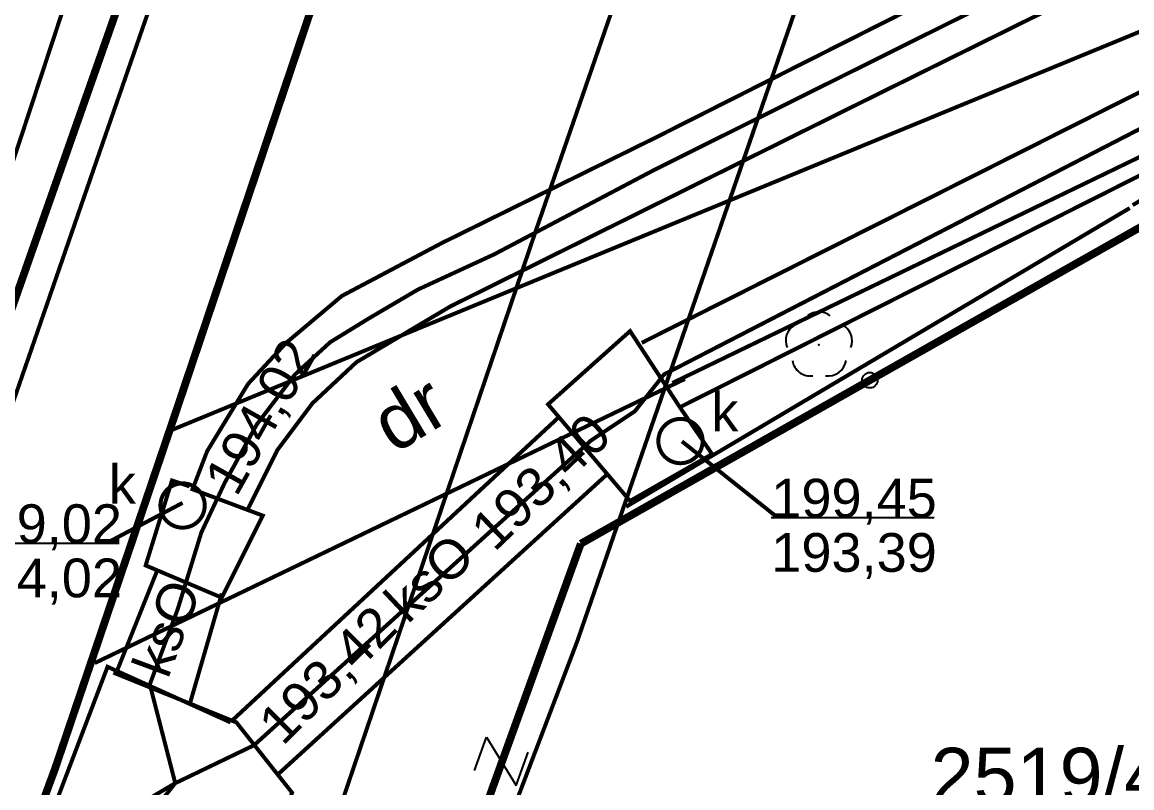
# Model space of a CAD drawing. Extents: x 7572697 to 7573818, y 5546684 to 5547005.
# Drawn here: x 7572717.36 to 7572742.42, y 5546927.61 to 5546944.9 of the extents above; entities that cross this region are included whole.
import ezdxf
from ezdxf.enums import TextEntityAlignment as Align

# ---------------------------------------------------------------- set-up
doc = ezdxf.new("R2010")
doc.units = 0
doc.header["$MEASUREMENT"] = 0
doc.linetypes.add('1', pattern=[2, 1, -1])
doc.linetypes.add('901', pattern=[0])
doc.styles.add('STYL_ARIAL', font='Arial', dxfattribs={"oblique": 0.1})

# ---------------------------------------------------------------- blocks, each defined once
blk = doc.blocks.new('991')
at = {"color": 0}
for p, q in [((-0.4, 0.5), (0.4, 0.5)), ((0.4, 0.5), (-0.4, -0.5)), ((-0.4, -0.5), (0.4, -0.5))]:
    blk.add_line(p, q, dxfattribs=at)
blk = doc.blocks.new('922')
at = {"color": 0}
for centre, radius, start, end in [((0, 0.35), 0.4, 50.114, 129.886), ((-0.35, 0.1), 0.4, 119.8482, 203.5195), ((0.35, 0.1), 0.4, 336.8845, 60.1518), ((-0.2, -0.3), 0.4, 187.477, 278.4788), ((0.2, -0.275), 0.425, 262.6459, 349.6289)]:
    blk.add_arc(centre, radius, start, end, dxfattribs=at)
blk.add_point((0, 0), dxfattribs=at)

msp = doc.modelspace()

# ---------------------------------------------------------------- linework, layer by layer
at = {"color": 0}
for p, q in [((7572734.2742, 5546933.7126), (7572737.9492, 5546933.7126)), ((7572715.8724, 5546933.1371), (7572719.5474, 5546933.1371))]:
    msp.add_line(p, q, dxfattribs=at)
at = {"color": 1, "const_width": 0.09}
msp.add_lwpolyline([(7572708.675, 5546917.5905), (7572712.7099, 5546929.4306), (7572715.0911, 5546935.9129), (7572717.1417, 5546941.7337), (7572720.1182, 5546950.756), (7572722.2349, 5546956.9737), (7572722.8963, 5546958.8919), (7572724.1531, 5546961.4716), (7572728.8495, 5546975.521), (7572730.8338, 5546980.2173), (7572732.8844, 5546984.7814), (7572734.538, 5546988.4459), (7572735.6625, 5546992.6792), (7572737.3161, 5546997.3756)], dxfattribs=at)
at = {"color": 0}
for points, const_width in [([(7572738.0701, 5546997.2565), (7572728.5451, 5546970.6659), (7572723.1873, 5546955.6905), (7572713.0008, 5546926.7054), (7572709.7597, 5546917.2466)], 0.175), ([(7572710.8842, 5546917.9344), (7572713.6623, 5546926.2291), (7572719.1524, 5546942.1041), (7572722.5259, 5546951.8275), (7572725.0394, 5546959.1035), (7572730.7279, 5546975.5871), (7572738.1363, 5546997.1638)], 0.09), ([(7572717.9619, 5546916.3205), (7572717.565, 5546917.1142), (7572716.9697, 5546918.5033), (7572716.7712, 5546919.8923), (7572716.7712, 5546921.8767), (7572716.7051, 5546923.6626), (7572716.9697, 5546924.9856), (7572718.0942, 5546928.0283), (7572720.8723, 5546936.2303), (7572725.304, 5546949.4198), (7572728.2145, 5546958.0188), (7572731.0587, 5546966.4193), (7572736.9457, 5546983.5114), (7572741.4436, 5546996.4098)], 0.175), ([(7572741.5759, 5546996.3436), (7572736.615, 5546981.6592), (7572726.8254, 5546953.9706), (7572717.9619, 5546927.7504)], 0.09), ([(7572800.2472, 5546920.1172), (7572793.368, 5546927.3932), (7572787.2165, 5546933.8755), (7572776.8448, 5546945.16), (7572761.8959, 5546961.3922), (7572752.9662, 5546971.0495), (7572746.3516, 5546978.2197), (7572739.6841, 5546959.2623), (7572729.8945, 5546930.9254), (7572722.8169, 5546912.312)], 0.09), ([(7572742.4358, 5546940.7679), (7572747.066, 5546943.546), (7572758.3108, 5546933.095), (7572739.1947, 5546908.0654)], 0.09), ([(7572742.3697, 5546940.7018), (7572730.9926, 5546933.9549)], 0.09), ([(7572731.8203, 5546935.1448), (7572731.8103, 5546935.1591), (7572731.8007, 5546935.1737), (7572731.7916, 5546935.1886), (7572731.7831, 5546935.2038), (7572731.7751, 5546935.2194), (7572731.7677, 5546935.2352), (7572731.7608, 5546935.2512), (7572731.7545, 5546935.2675), (7572731.7488, 5546935.2839), (7572731.7436, 5546935.3006), (7572731.739, 5546935.3175), (7572731.735, 5546935.3344), (7572731.7316, 5546935.3516), (7572731.7288, 5546935.3688), (7572731.7266, 5546935.3861), (7572731.725, 5546935.4035), (7572731.7241, 5546935.4209), (7572731.7237, 5546935.4384), (7572731.7239, 5546935.4558), (7572731.7248, 5546935.4732), (7572731.7262, 5546935.4906), (7572731.7283, 5546935.508), (7572731.7309, 5546935.5252), (7572731.7342, 5546935.5424), (7572731.7381, 5546935.5594), (7572731.7425, 5546935.5762), (7572731.7476, 5546935.593), (7572731.7532, 5546935.6095), (7572731.7594, 5546935.6258), (7572731.7661, 5546935.6419), (7572731.7734, 5546935.6577), (7572731.7813, 5546935.6733), (7572731.7897, 5546935.6886), (7572731.7986, 5546935.7036), (7572731.8081, 5546935.7183), (7572731.818, 5546935.7326), (7572731.8285, 5546935.7466), (7572731.8394, 5546935.7602), (7572731.8508, 5546935.7734), (7572731.8627, 5546935.7862), (7572731.875, 5546935.7986), (7572731.8877, 5546935.8106), (7572731.9008, 5546935.8221), (7572731.9143, 5546935.8331), (7572731.9282, 5546935.8437), (7572731.9425, 5546935.8537), (7572731.9571, 5546935.8633), (7572731.972, 5546935.8723), (7572731.9872, 5546935.8809), (7572732.0028, 5546935.8888), (7572732.0185, 5546935.8963), (7572732.0346, 5546935.9032), (7572732.0508, 5546935.9095), (7572732.0673, 5546935.9152), (7572732.084, 5546935.9204), (7572732.1008, 5546935.925), (7572732.1178, 5546935.929), (7572732.1349, 5546935.9324), (7572732.1522, 5546935.9352), (7572732.1695, 5546935.9374), (7572732.1869, 5546935.9389), (7572732.2043, 5546935.9399), (7572732.2217, 5546935.9403), (7572732.2392, 5546935.9401), (7572732.2566, 5546935.9392), (7572732.274, 5546935.9378), (7572732.2913, 5546935.9357), (7572732.3086, 5546935.933), (7572732.3257, 5546935.9298), (7572732.3428, 5546935.9259), (7572732.3596, 5546935.9215), (7572732.3763, 5546935.9164), (7572732.3929, 5546935.9108), (7572732.4092, 5546935.9046), (7572732.4253, 5546935.8979), (7572732.4411, 5546935.8905), (7572732.4567, 5546935.8827), (7572732.472, 5546935.8743), (7572732.487, 5546935.8653), (7572732.5017, 5546935.8559), (7572732.516, 5546935.8459), (7572732.53, 5546935.8355), (7572732.5436, 5546935.8246), (7572732.5568, 5546935.8132), (7572732.5696, 5546935.8013), (7572732.582, 5546935.789), (7572732.594, 5546935.7763), (7572732.6055, 5546935.7632), (7572732.6165, 5546935.7497), (7572732.627, 5546935.7358), (7572732.6371, 5546935.7215), (7572732.6467, 5546935.7069), (7572732.6557, 5546935.692), (7572732.6642, 5546935.6767), (7572732.6722, 5546935.6612), (7572732.6797, 5546935.6454), (7572732.6865, 5546935.6294), (7572732.6929, 5546935.6131), (7572732.6986, 5546935.5966), (7572732.7038, 5546935.58), (7572732.7084, 5546935.5631), (7572732.7123, 5546935.5461), (7572732.7157, 5546935.529), (7572732.7185, 5546935.5118), (7572732.7207, 5546935.4945), (7572732.7223, 5546935.4771), (7572732.7233, 5546935.4597), (7572732.7237, 5546935.4422), (7572732.7234, 5546935.4248), (7572732.7226, 5546935.4074), (7572732.7211, 5546935.39), (7572732.7191, 5546935.3726), (7572732.7164, 5546935.3554), (7572732.7132, 5546935.3382), (7572732.7093, 5546935.3212), (7572732.7048, 5546935.3043), (7572732.6998, 5546935.2876), (7572732.6942, 5546935.2711), (7572732.688, 5546935.2548), (7572732.6812, 5546935.2387), (7572732.6739, 5546935.2229), (7572732.6661, 5546935.2073), (7572732.6577, 5546935.192), (7572732.6487, 5546935.177), (7572732.6393, 5546935.1623), (7572732.6293, 5546935.148), (7572732.6189, 5546935.134), (7572732.6079, 5546935.1204), (7572732.5965, 5546935.1072), (7572732.5847, 5546935.0944), (7572732.5724, 5546935.082), (7572732.5597, 5546935.07), (7572732.5466, 5546935.0585), (7572732.533, 5546935.0475), (7572732.5191, 5546935.0369), (7572732.5049, 5546935.0269), (7572732.4903, 5546935.0173), (7572732.4754, 5546935.0083), (7572732.4601, 5546934.9997), (7572732.4446, 5546934.9918), (7572732.4288, 5546934.9843), (7572732.4128, 5546934.9774), (7572732.3965, 5546934.9711), (7572732.38, 5546934.9654), (7572732.3634, 5546934.9602), (7572732.3465, 5546934.9556), (7572732.3295, 5546934.9516), (7572732.3124, 5546934.9482), (7572732.2952, 5546934.9454), (7572732.2779, 5546934.9432), (7572732.2605, 5546934.9417), (7572732.2431, 5546934.9407), (7572732.2256, 5546934.9403), (7572732.2082, 5546934.9405), (7572732.1907, 5546934.9414), (7572732.1733, 5546934.9428), (7572732.156, 5546934.9449), (7572732.1388, 5546934.9476), (7572732.1216, 5546934.9508), (7572732.1046, 5546934.9547), (7572732.0877, 5546934.9591), (7572732.071, 5546934.9642), (7572732.0545, 5546934.9698), (7572732.0382, 5546934.976), (7572732.0221, 5546934.9827), (7572732.0062, 5546934.9901), (7572731.9907, 5546934.9979), (7572731.9754, 5546935.0063), (7572731.9604, 5546935.0152), (7572731.9457, 5546935.0247), (7572731.9314, 5546935.0347), (7572731.9174, 5546935.0451), (7572731.9038, 5546935.056), (7572731.8906, 5546935.0674), (7572731.8778, 5546935.0793), (7572731.8654, 5546935.0916), (7572731.8534, 5546935.1043), (7572731.8419, 5546935.1174), (7572731.8203, 5546935.1448)], 0.09), ([(7572732.2061, 5546935.4027), (7572732.2055, 5546935.4036), (7572732.2049, 5546935.4044), (7572732.2044, 5546935.4053), (7572732.2039, 5546935.4062), (7572732.2034, 5546935.4072), (7572732.203, 5546935.4081), (7572732.2025, 5546935.4091), (7572732.2022, 5546935.4101), (7572732.2018, 5546935.411), (7572732.2015, 5546935.412), (7572732.2012, 5546935.4131), (7572732.201, 5546935.4141), (7572732.2008, 5546935.4151), (7572732.2006, 5546935.4161), (7572732.2005, 5546935.4172), (7572732.2004, 5546935.4182), (7572732.2003, 5546935.4193), (7572732.2003, 5546935.4203), (7572732.2003, 5546935.4214), (7572732.2004, 5546935.4224), (7572732.2005, 5546935.4234), (7572732.2006, 5546935.4245), (7572732.2008, 5546935.4255), (7572732.2009, 5546935.4266), (7572732.2012, 5546935.4276), (7572732.2014, 5546935.4286), (7572732.2017, 5546935.4296), (7572732.2021, 5546935.4306), (7572732.2025, 5546935.4316), (7572732.2029, 5546935.4325), (7572732.2033, 5546935.4335), (7572732.2038, 5546935.4344), (7572732.2043, 5546935.4353), (7572732.2048, 5546935.4362), (7572732.2054, 5546935.4371), (7572732.206, 5546935.438), (7572732.2066, 5546935.4388), (7572732.2073, 5546935.4396), (7572732.2079, 5546935.4404), (7572732.2087, 5546935.4412), (7572732.2094, 5546935.4419), (7572732.2102, 5546935.4426), (7572732.2109, 5546935.4433), (7572732.2118, 5546935.444), (7572732.2126, 5546935.4446), (7572732.2134, 5546935.4452), (7572732.2143, 5546935.4458), (7572732.2152, 5546935.4464), (7572732.2161, 5546935.4469), (7572732.2171, 5546935.4473), (7572732.218, 5546935.4478), (7572732.219, 5546935.4482), (7572732.2199, 5546935.4486), (7572732.2209, 5546935.4489), (7572732.2219, 5546935.4492), (7572732.2229, 5546935.4495), (7572732.224, 5546935.4497), (7572732.225, 5546935.45), (7572732.226, 5546935.4501), (7572732.2271, 5546935.4503), (7572732.2281, 5546935.4503), (7572732.2292, 5546935.4504), (7572732.2302, 5546935.4504), (7572732.2312, 5546935.4504), (7572732.2323, 5546935.4504), (7572732.2333, 5546935.4503), (7572732.2344, 5546935.4502), (7572732.2354, 5546935.45), (7572732.2364, 5546935.4498), (7572732.2375, 5546935.4496), (7572732.2385, 5546935.4493), (7572732.2395, 5546935.449), (7572732.2405, 5546935.4487), (7572732.2414, 5546935.4483), (7572732.2424, 5546935.4479), (7572732.2434, 5546935.4474), (7572732.2443, 5546935.447), (7572732.2452, 5546935.4465), (7572732.2461, 5546935.4459), (7572732.247, 5546935.4454), (7572732.2479, 5546935.4448), (7572732.2487, 5546935.4441), (7572732.2495, 5546935.4435), (7572732.2503, 5546935.4428), (7572732.2511, 5546935.4421), (7572732.2518, 5546935.4414), (7572732.2525, 5546935.4406), (7572732.2532, 5546935.4398), (7572732.2539, 5546935.439), (7572732.2545, 5546935.4382), (7572732.2551, 5546935.4373), (7572732.2557, 5546935.4364), (7572732.2562, 5546935.4355), (7572732.2568, 5546935.4346), (7572732.2572, 5546935.4337), (7572732.2577, 5546935.4327), (7572732.2581, 5546935.4318), (7572732.2585, 5546935.4308), (7572732.2588, 5546935.4298), (7572732.2591, 5546935.4288), (7572732.2594, 5546935.4278), (7572732.2596, 5546935.4268), (7572732.2598, 5546935.4258), (7572732.26, 5546935.4247), (7572732.2601, 5546935.4237), (7572732.2602, 5546935.4226), (7572732.2603, 5546935.4216), (7572732.2603, 5546935.4205), (7572732.2603, 5546935.4195), (7572732.2603, 5546935.4185), (7572732.2602, 5546935.4174), (7572732.26, 5546935.4164), (7572732.2599, 5546935.4153), (7572732.2597, 5546935.4143), (7572732.2595, 5546935.4133), (7572732.2592, 5546935.4123), (7572732.2589, 5546935.4113), (7572732.2585, 5546935.4103), (7572732.2582, 5546935.4093), (7572732.2578, 5546935.4083), (7572732.2573, 5546935.4074), (7572732.2569, 5546935.4064), (7572732.2564, 5546935.4055), (7572732.2558, 5546935.4046), (7572732.2553, 5546935.4037), (7572732.2547, 5546935.4029), (7572732.254, 5546935.4021), (7572732.2534, 5546935.4012), (7572732.2527, 5546935.4004), (7572732.252, 5546935.3997), (7572732.2512, 5546935.3989), (7572732.2505, 5546935.3982), (7572732.2497, 5546935.3975), (7572732.2489, 5546935.3969), (7572732.248, 5546935.3962), (7572732.2472, 5546935.3956), (7572732.2463, 5546935.395), (7572732.2454, 5546935.3945), (7572732.2445, 5546935.394), (7572732.2436, 5546935.3935), (7572732.2426, 5546935.3931), (7572732.2417, 5546935.3927), (7572732.2407, 5546935.3923), (7572732.2397, 5546935.3919), (7572732.2387, 5546935.3916), (7572732.2377, 5546935.3913), (7572732.2367, 5546935.3911), (7572732.2356, 5546935.3909), (7572732.2346, 5546935.3907), (7572732.2336, 5546935.3906), (7572732.2325, 5546935.3905), (7572732.2315, 5546935.3905), (7572732.2304, 5546935.3904), (7572732.2294, 5546935.3904), (7572732.2283, 5546935.3905), (7572732.2273, 5546935.3906), (7572732.2263, 5546935.3907), (7572732.2252, 5546935.3909), (7572732.2242, 5546935.3911), (7572732.2232, 5546935.3913), (7572732.2222, 5546935.3916), (7572732.2212, 5546935.3919), (7572732.2202, 5546935.3922), (7572732.2192, 5546935.3926), (7572732.2182, 5546935.393), (7572732.2173, 5546935.3934), (7572732.2163, 5546935.3939), (7572732.2154, 5546935.3944), (7572732.2145, 5546935.3949), (7572732.2136, 5546935.3955), (7572732.2128, 5546935.3961), (7572732.2119, 5546935.3967), (7572732.2111, 5546935.3974), (7572732.2103, 5546935.3981), (7572732.2096, 5546935.3988), (7572732.2088, 5546935.3995), (7572732.2081, 5546935.4003), (7572732.2074, 5546935.4011), (7572732.2061, 5546935.4027)], 0.09), ([(7572734.3734, 5546933.7469), (7572732.2567, 5546935.4336)], 0.09), ([(7572720.5755, 5546933.6896), (7572720.5655, 5546933.7039), (7572720.5559, 5546933.7185), (7572720.5469, 5546933.7334), (7572720.5383, 5546933.7486), (7572720.5304, 5546933.7642), (7572720.5229, 5546933.7799), (7572720.516, 5546933.796), (7572720.5097, 5546933.8123), (7572720.504, 5546933.8287), (7572720.4988, 5546933.8454), (7572720.4942, 5546933.8622), (7572720.4902, 5546933.8792), (7572720.4868, 5546933.8964), (7572720.484, 5546933.9136), (7572720.4818, 5546933.9309), (7572720.4803, 5546933.9483), (7572720.4793, 5546933.9657), (7572720.4789, 5546933.9831), (7572720.4791, 5546934.0006), (7572720.48, 5546934.018), (7572720.4814, 5546934.0354), (7572720.4835, 5546934.0528), (7572720.4862, 5546934.07), (7572720.4894, 5546934.0871), (7572720.4933, 5546934.1042), (7572720.4977, 5546934.121), (7572720.5028, 5546934.1378), (7572720.5084, 5546934.1543), (7572720.5146, 5546934.1706), (7572720.5213, 5546934.1867), (7572720.5287, 5546934.2025), (7572720.5365, 5546934.2181), (7572720.5449, 5546934.2334), (7572720.5538, 5546934.2484), (7572720.5633, 5546934.2631), (7572720.5733, 5546934.2774), (7572720.5837, 5546934.2914), (7572720.5946, 5546934.305), (7572720.606, 5546934.3182), (7572720.6179, 5546934.331), (7572720.6302, 5546934.3434), (7572720.6429, 5546934.3554), (7572720.656, 5546934.3669), (7572720.6695, 5546934.3779), (7572720.6834, 5546934.3885), (7572720.6977, 5546934.3985), (7572720.7123, 5546934.4081), (7572720.7272, 5546934.4171), (7572720.7424, 5546934.4256), (7572720.758, 5546934.4336), (7572720.7738, 5546934.4411), (7572720.7898, 5546934.448), (7572720.8061, 5546934.4543), (7572720.8225, 5546934.46), (7572720.8392, 5546934.4652), (7572720.8561, 5546934.4698), (7572720.873, 5546934.4738), (7572720.8902, 5546934.4772), (7572720.9074, 5546934.4799), (7572720.9247, 5546934.4821), (7572720.9421, 5546934.4837), (7572720.9595, 5546934.4847), (7572720.977, 5546934.4851), (7572720.9944, 5546934.4848), (7572721.0118, 5546934.484), (7572721.0292, 5546934.4825), (7572721.0466, 5546934.4805), (7572721.0638, 5546934.4778), (7572721.081, 5546934.4746), (7572721.098, 5546934.4707), (7572721.1148, 5546934.4663), (7572721.1316, 5546934.4612), (7572721.1481, 5546934.4556), (7572721.1644, 5546934.4494), (7572721.1805, 5546934.4426), (7572721.1963, 5546934.4353), (7572721.2119, 5546934.4275), (7572721.2272, 5546934.4191), (7572721.2422, 5546934.4101), (7572721.2569, 5546934.4007), (7572721.2712, 5546934.3907), (7572721.2852, 5546934.3803), (7572721.2988, 5546934.3694), (7572721.312, 5546934.358), (7572721.3248, 5546934.3461), (7572721.3372, 5546934.3338), (7572721.3492, 5546934.3211), (7572721.3607, 5546934.308), (7572721.3717, 5546934.2944), (7572721.3823, 5546934.2805), (7572721.3923, 5546934.2663), (7572721.4019, 5546934.2517), (7572721.4109, 5546934.2368), (7572721.4195, 5546934.2215), (7572721.4274, 5546934.206), (7572721.4349, 5546934.1902), (7572721.4418, 5546934.1742), (7572721.4481, 5546934.1579), (7572721.4538, 5546934.1414), (7572721.459, 5546934.1248), (7572721.4636, 5546934.1079), (7572721.4676, 5546934.0909), (7572721.471, 5546934.0738), (7572721.4738, 5546934.0566), (7572721.476, 5546934.0393), (7572721.4775, 5546934.0219), (7572721.4785, 5546934.0045), (7572721.4789, 5546933.987), (7572721.4787, 5546933.9696), (7572721.4778, 5546933.9521), (7572721.4764, 5546933.9348), (7572721.4743, 5546933.9174), (7572721.4716, 5546933.9002), (7572721.4684, 5546933.883), (7572721.4645, 5546933.866), (7572721.4601, 5546933.8491), (7572721.455, 5546933.8324), (7572721.4494, 5546933.8159), (7572721.4432, 5546933.7996), (7572721.4365, 5546933.7835), (7572721.4291, 5546933.7676), (7572721.4213, 5546933.7521), (7572721.4129, 5546933.7368), (7572721.4039, 5546933.7218), (7572721.3945, 5546933.7071), (7572721.3845, 5546933.6928), (7572721.3741, 5546933.6788), (7572721.3632, 5546933.6652), (7572721.3518, 5546933.652), (7572721.3399, 5546933.6392), (7572721.3276, 5546933.6268), (7572721.3149, 5546933.6148), (7572721.3018, 5546933.6033), (7572721.2883, 5546933.5923), (7572721.2744, 5546933.5817), (7572721.2601, 5546933.5717), (7572721.2455, 5546933.5621), (7572721.2306, 5546933.553), (7572721.2153, 5546933.5445), (7572721.1998, 5546933.5365), (7572721.184, 5546933.5291), (7572721.168, 5546933.5222), (7572721.1517, 5546933.5159), (7572721.1352, 5546933.5102), (7572721.1186, 5546933.505), (7572721.1017, 5546933.5004), (7572721.0847, 5546933.4964), (7572721.0676, 5546933.493), (7572721.0504, 5546933.4902), (7572721.0331, 5546933.488), (7572721.0157, 5546933.4864), (7572720.9983, 5546933.4855), (7572720.9808, 5546933.4851), (7572720.9634, 5546933.4853), (7572720.946, 5546933.4862), (7572720.9286, 5546933.4876), (7572720.9112, 5546933.4897), (7572720.894, 5546933.4924), (7572720.8768, 5546933.4956), (7572720.8598, 5546933.4995), (7572720.8429, 5546933.5039), (7572720.8262, 5546933.509), (7572720.8097, 5546933.5146), (7572720.7934, 5546933.5208), (7572720.7773, 5546933.5275), (7572720.7615, 5546933.5348), (7572720.7459, 5546933.5427), (7572720.7306, 5546933.5511), (7572720.7156, 5546933.56), (7572720.7009, 5546933.5695), (7572720.6866, 5546933.5794), (7572720.6726, 5546933.5899), (7572720.659, 5546933.6008), (7572720.6458, 5546933.6122), (7572720.633, 5546933.6241), (7572720.6206, 5546933.6364), (7572720.6086, 5546933.6491), (7572720.5971, 5546933.6622), (7572720.5755, 5546933.6896)], 0.09), ([(7572719.2922, 5546933.1516), (7572720.9789, 5546934.0446)], 0.09), ([(7572720.9216, 5546933.9806), (7572720.921, 5546933.9814), (7572720.9204, 5546933.9823), (7572720.9199, 5546933.9832), (7572720.9194, 5546933.9841), (7572720.9189, 5546933.985), (7572720.9185, 5546933.986), (7572720.9181, 5546933.9869), (7572720.9177, 5546933.9879), (7572720.9173, 5546933.9889), (7572720.917, 5546933.9899), (7572720.9167, 5546933.9909), (7572720.9165, 5546933.9919), (7572720.9163, 5546933.993), (7572720.9161, 5546933.994), (7572720.916, 5546933.995), (7572720.9159, 5546933.9961), (7572720.9159, 5546933.9971), (7572720.9158, 5546933.9982), (7572720.9158, 5546933.9992), (7572720.9159, 5546934.0003), (7572720.916, 5546934.0013), (7572720.9161, 5546934.0024), (7572720.9163, 5546934.0034), (7572720.9165, 5546934.0044), (7572720.9167, 5546934.0054), (7572720.917, 5546934.0064), (7572720.9173, 5546934.0075), (7572720.9176, 5546934.0084), (7572720.918, 5546934.0094), (7572720.9184, 5546934.0104), (7572720.9188, 5546934.0113), (7572720.9193, 5546934.0123), (7572720.9198, 5546934.0132), (7572720.9203, 5546934.0141), (7572720.9209, 5546934.015), (7572720.9215, 5546934.0158), (7572720.9221, 5546934.0167), (7572720.9228, 5546934.0175), (7572720.9235, 5546934.0183), (7572720.9242, 5546934.019), (7572720.9249, 5546934.0198), (7572720.9257, 5546934.0205), (7572720.9265, 5546934.0212), (7572720.9273, 5546934.0219), (7572720.9281, 5546934.0225), (7572720.929, 5546934.0231), (7572720.9298, 5546934.0237), (7572720.9307, 5546934.0242), (7572720.9316, 5546934.0247), (7572720.9326, 5546934.0252), (7572720.9335, 5546934.0257), (7572720.9345, 5546934.0261), (7572720.9355, 5546934.0264), (7572720.9364, 5546934.0268), (7572720.9374, 5546934.0271), (7572720.9385, 5546934.0274), (7572720.9395, 5546934.0276), (7572720.9405, 5546934.0278), (7572720.9415, 5546934.028), (7572720.9426, 5546934.0281), (7572720.9436, 5546934.0282), (7572720.9447, 5546934.0283), (7572720.9457, 5546934.0283), (7572720.9468, 5546934.0283), (7572720.9478, 5546934.0282), (7572720.9488, 5546934.0281), (7572720.9499, 5546934.028), (7572720.9509, 5546934.0279), (7572720.952, 5546934.0277), (7572720.953, 5546934.0274), (7572720.954, 5546934.0272), (7572720.955, 5546934.0269), (7572720.956, 5546934.0265), (7572720.957, 5546934.0262), (7572720.9579, 5546934.0257), (7572720.9589, 5546934.0253), (7572720.9598, 5546934.0248), (7572720.9607, 5546934.0243), (7572720.9616, 5546934.0238), (7572720.9625, 5546934.0232), (7572720.9634, 5546934.0226), (7572720.9642, 5546934.022), (7572720.965, 5546934.0213), (7572720.9658, 5546934.0207), (7572720.9666, 5546934.02), (7572720.9673, 5546934.0192), (7572720.968, 5546934.0185), (7572720.9687, 5546934.0177), (7572720.9694, 5546934.0169), (7572720.97, 5546934.016), (7572720.9706, 5546934.0152), (7572720.9712, 5546934.0143), (7572720.9718, 5546934.0134), (7572720.9723, 5546934.0125), (7572720.9727, 5546934.0115), (7572720.9732, 5546934.0106), (7572720.9736, 5546934.0096), (7572720.974, 5546934.0087), (7572720.9743, 5546934.0077), (7572720.9746, 5546934.0067), (7572720.9749, 5546934.0057), (7572720.9751, 5546934.0046), (7572720.9754, 5546934.0036), (7572720.9755, 5546934.0026), (7572720.9757, 5546934.0015), (7572720.9757, 5546934.0005), (7572720.9758, 5546933.9995), (7572720.9758, 5546933.9984), (7572720.9758, 5546933.9974), (7572720.9758, 5546933.9963), (7572720.9757, 5546933.9953), (7572720.9756, 5546933.9942), (7572720.9754, 5546933.9932), (7572720.9752, 5546933.9922), (7572720.975, 5546933.9911), (7572720.9747, 5546933.9901), (7572720.9744, 5546933.9891), (7572720.9741, 5546933.9881), (7572720.9737, 5546933.9872), (7572720.9733, 5546933.9862), (7572720.9728, 5546933.9852), (7572720.9724, 5546933.9843), (7572720.9719, 5546933.9834), (7572720.9713, 5546933.9825), (7572720.9708, 5546933.9816), (7572720.9702, 5546933.9808), (7572720.9695, 5546933.9799), (7572720.9689, 5546933.9791), (7572720.9682, 5546933.9783), (7572720.9675, 5546933.9775), (7572720.9668, 5546933.9768), (7572720.966, 5546933.9761), (7572720.9652, 5546933.9754), (7572720.9644, 5546933.9747), (7572720.9636, 5546933.9741), (7572720.9627, 5546933.9735), (7572720.9618, 5546933.9729), (7572720.9609, 5546933.9724), (7572720.96, 5546933.9719), (7572720.9591, 5546933.9714), (7572720.9581, 5546933.9709), (7572720.9572, 5546933.9705), (7572720.9562, 5546933.9701), (7572720.9552, 5546933.9698), (7572720.9542, 5546933.9695), (7572720.9532, 5546933.9692), (7572720.9522, 5546933.969), (7572720.9512, 5546933.9688), (7572720.9501, 5546933.9686), (7572720.9491, 5546933.9685), (7572720.948, 5546933.9684), (7572720.947, 5546933.9683), (7572720.9459, 5546933.9683), (7572720.9449, 5546933.9683), (7572720.9439, 5546933.9684), (7572720.9428, 5546933.9684), (7572720.9418, 5546933.9686), (7572720.9407, 5546933.9687), (7572720.9397, 5546933.9689), (7572720.9387, 5546933.9692), (7572720.9377, 5546933.9694), (7572720.9367, 5546933.9697), (7572720.9357, 5546933.9701), (7572720.9347, 5546933.9704), (7572720.9337, 5546933.9708), (7572720.9328, 5546933.9713), (7572720.9318, 5546933.9717), (7572720.9309, 5546933.9723), (7572720.93, 5546933.9728), (7572720.9291, 5546933.9734), (7572720.9283, 5546933.974), (7572720.9275, 5546933.9746), (7572720.9266, 5546933.9752), (7572720.9258, 5546933.9759), (7572720.9251, 5546933.9766), (7572720.9243, 5546933.9774), (7572720.9236, 5546933.9781), (7572720.9229, 5546933.9789), (7572720.9216, 5546933.9806)], 0.09)]:
    msp.add_lwpolyline(points, dxfattribs=dict(at, const_width=const_width))
at = {"color": 5, "const_width": 0.09}
msp.add_lwpolyline([(7572747.8862, 5546995.0075), (7572737.8982, 5546966.5251), (7572735.1862, 5546958.4553), (7572732.6727, 5546950.9412), (7572728.9685, 5546940.2256), (7572723.28, 5546923.4642)], dxfattribs=at)
at = {"color": 37, "linetype": '1', "const_width": 0.09}
for points in [[(7572722.4597, 5546933.9153), (7572723.1212, 5546935.2382), (7572723.9149, 5546936.2965), (7572724.9071, 5546937.2226), (7572727.0238, 5546938.4794), (7572736.6149, 5546943.2419), (7572749.4472, 5546949.5919), (7572767.3992, 5546958.7332), (7572789.0817, 5546969.6869), (7572791.3968, 5546971.076), (7572793.3151, 5546972.7297), (7572795.101, 5546974.5156), (7572796.6224, 5546976.5661), (7572798.0114, 5546978.7489), (7572799.1359, 5546981.064), (7572799.7974, 5546982.6515)], [(7572731.3497, 5546937.6591), (7572751.1934, 5546947.6471), (7572766.87, 5546955.4523), (7572788.2483, 5546966.2738), (7572799.0962, 5546971.6977), (7572803.7926, 5546974.0128)], [(7572804.507, 5546972.6238), (7572781.4883, 5546961.0483), (7572751.1141, 5546945.7289), (7572732.2097, 5546936.2039), (7572731.0852, 5546937.9237), (7572729.2331, 5546936.2701), (7572731.0852, 5546934.0873), (7572732.9373, 5546935.1456), (7572732.2097, 5546936.2039)], [(7572788.3145, 5546970.9437), (7572785.4041, 5546969.3562), (7572781.6338, 5546967.438), (7572776.2098, 5546964.6599), (7572769.3968, 5546961.3526), (7572760.348, 5546956.7488), (7572751.8814, 5546952.4493), (7572742.4887, 5546947.753), (7572731.654, 5546942.2894), (7572726.8254, 5546939.9081), (7572724.5764, 5546938.7175), (7572723.3196, 5546937.6591), (7572722.4597, 5546936.7331), (7572721.5337, 5546935.2118), (7572721.203, 5546934.3519), (7572722.7905, 5546933.7565), (7572721.8644, 5546931.9045), (7572720.1446, 5546932.6321), (7572720.7399, 5546934.5503), (7572721.1368, 5546934.418)], [(7572729.4786, 5546935.9827), (7572722.0703, 5546929.1035)], [(7572730.5701, 5546934.6928), (7572723.0956, 5546927.8798)], [(7572719.4832, 5546930.2111), (7572720.4092, 5546932.5262)], [(7572721.8644, 5546931.997), (7572721.1368, 5546929.4835)], [(7572719.417, 5546930.2111), (7572722.1951, 5546929.0866), (7572723.4519, 5546927.4991), (7572722.6581, 5546925.2502), (7572718.0279, 5546927.0361), (7572719.2847, 5546930.3434), (7572722.0628, 5546929.0866)]]:
    msp.add_lwpolyline(points, dxfattribs=at)
at = {"color": 37, "const_width": 0.09}
for points in [[(7572719.0202, 5546926.6525), (7572720.8061, 5546927.7108), (7572722.5921, 5546928.5707), (7572730.1988, 5546935.4499), (7572731.191, 5546936.1113), (7572731.8525, 5546936.9448), (7572744.2879, 5546943.3609), (7572755.4004, 5546948.9172), (7572782.7318, 5546962.6358), (7572793.4474, 5546967.9936), (7572799.6122, 5546971.1025)], [(7572789.1082, 5546970.5468), (7572786.5946, 5546969.2239), (7572784.2134, 5546967.901), (7572779.6493, 5546965.5859), (7572775.4822, 5546963.4692), (7572766.235, 5546958.8655), (7572751.4845, 5546951.4571), (7572731.654, 5546941.575), (7572728.0159, 5546939.6567), (7572726.2961, 5546938.863), (7572725.1717, 5546938.2015), (7572724.3118, 5546937.6724), (7572723.518, 5546936.9448), (7572722.6581, 5546935.8203), (7572721.9305, 5546934.4974), (7572721.4014, 5546933.3729), (7572720.8722, 5546931.6531), (7572720.2107, 5546929.8672)], [(7572720.2513, 5546929.8972), (7572720.8135, 5546927.7144), (7572719.7552, 5546926.3915)]]:
    msp.add_lwpolyline(points, dxfattribs=at)
at = {"color": 0, "linetype": '1', "const_width": 0.09}
for points in [[(7572720.6745, 5546935.6652), (7572744.9501, 5546945.6533), (7572748.2574, 5546946.447), (7572751.7631, 5546946.8439), (7572755.5995, 5546947.1085), (7572758.2454, 5546946.5132), (7572760.2297, 5546945.9179), (7572764.0001, 5546943.6027), (7572769.6092, 5546940.2293), (7572780.3248, 5546933.1517), (7572788.3946, 5546928.3231), (7572792.7073, 5546926.1006), (7572803.5553, 5546918.6261), (7572808.6485, 5546914.3266), (7572817.1416, 5546907.077)], [(7572802.2721, 5546916.3506), (7572791.2257, 5546923.9177), (7572780.9731, 5546929.6062), (7572768.0086, 5546937.676), (7572759.4757, 5546942.9015), (7572754.8588, 5546944.026), (7572746.2598, 5546943.6291), (7572732.0385, 5546936.75)], [(7572732.3229, 5546936.8426), (7572718.9945, 5546930.4264)]]:
    msp.add_lwpolyline(points, dxfattribs=at)
at = {"color": 0, "linetype": '901', "const_width": 0.175}
for points in [[(7572729.972, 5546933.122), (7572746.3959, 5546942.4114)], [(7572729.972, 5546933.122), (7572722.581, 5546912.667)]]:
    msp.add_lwpolyline(points, dxfattribs=at)
at = {"color": 0}
msp.add_circle((7572736.5001, 5546936.8143), 0.175, dxfattribs=at)

# ---------------------------------------------------------------- block references
msp.add_blockref('922', (7572735.35, 5546937.61), dxfattribs=at)
at = {"color": 0, "rotation": 70.23317}
msp.add_blockref('991', (7572728.18, 5546928.21), dxfattribs=at)

# ---------------------------------------------------------------- texts
at = {"color": 0, "style": 'STYL_ARIAL'}
for s, height, rotation, p in [('194,02', 0.875, 60.6422, (7572721.4342, 5546934.5856)), ('dr', 1.25, 30.9638, (7572725.1085, 5546936.2108)), ('193,40', 0.875, 43.7811, (7572727.4142, 5546933.5494)), ('ksO', 0.875, 43.2643, (7572725.4614, 5546931.9274)), ('ksO', 0.875, 69.6769, (7572719.828, 5546930.3504)), ('193,42', 0.875, 45, (7572722.6219, 5546929.1538))]:
    msp.add_text(s, height=height, rotation=rotation, dxfattribs=at).set_placement(p, align=Align.TOP_LEFT)
for s, height, p in [('k', 0.875, (7572732.9182, 5546936.5378)), ('k', 0.875, (7572719.312, 5546934.9041)), ('2519/4', 1.25, (7572737.8726, 5546928.5132))]:
    msp.add_text(s, height=height, dxfattribs=at).set_placement(p, align=Align.TOP_LEFT)
for s, p in [('199,45', (7572734.2742, 5546933.7126)), ('199,02', (7572715.8724, 5546933.1371)), ('193,39', (7572734.2742, 5546932.4876)), ('194,02', (7572715.8724, 5546931.9121))]:
    msp.add_text(s, height=0.875, dxfattribs=at).set_placement(p)

doc.saveas('drawing.dxf')
